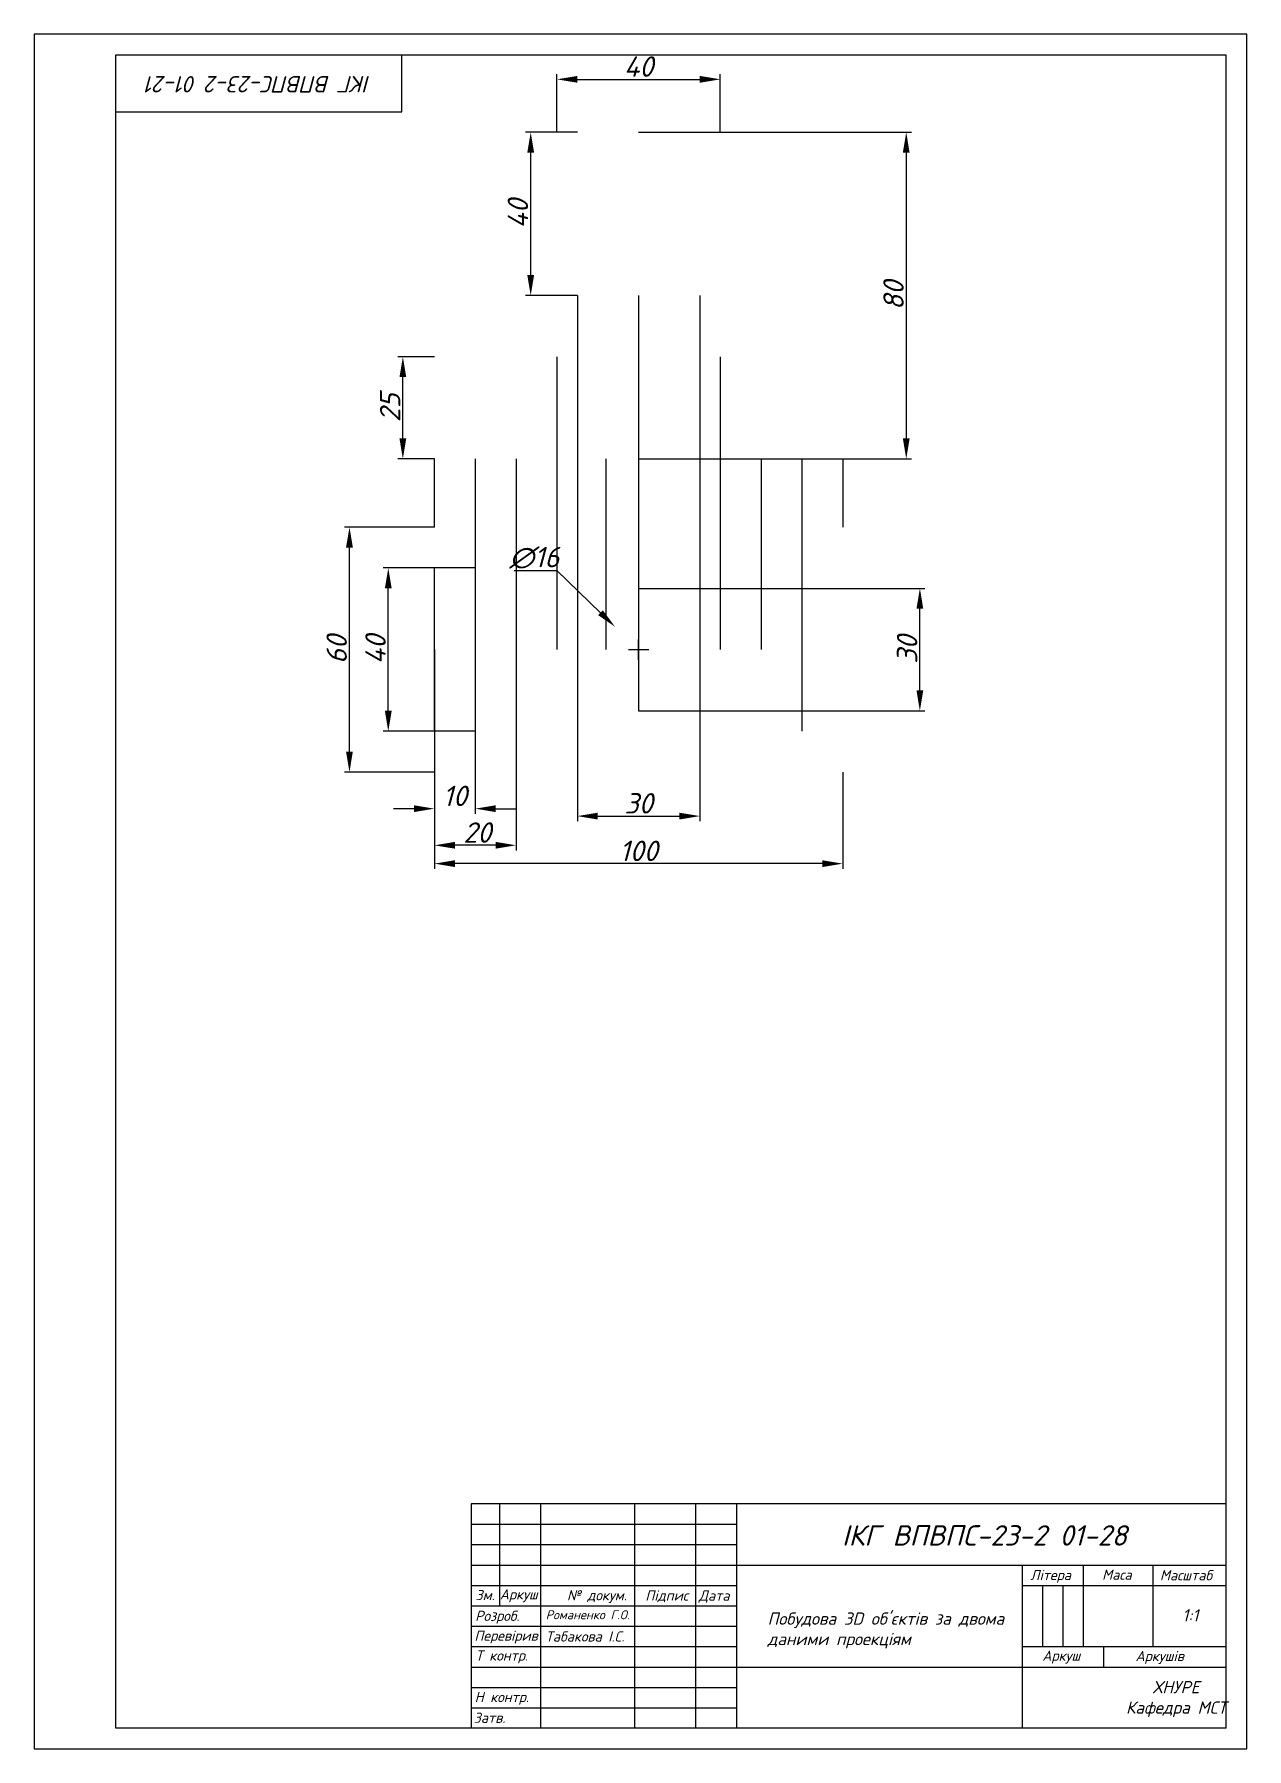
# Paper-space layout 'Layout2' of a CAD drawing. Header units: millimetres. Extents: x 0 to 297, y 0 to 420.
# The model-space entities are those that its viewports show. They can reach past a viewport. Long polylines and large blocks are cut down to what shows.
import ezdxf

# ---------------------------------------------------------------- set-up
doc = ezdxf.new("R2010")
doc.units = ezdxf.units.MM
doc.header["$MEASUREMENT"] = 0
for name, color, linetype in [('Допоміжні', 1, 'Continuous'), ('Розміри', 5, 'Continuous'), ('таблиця', 7, 'Continuous')]:
    doc.layers.add(name, color=color, linetype=linetype)
doc.layers.get('таблиця').off()
doc.styles.add('style2', font='isocpeui.ttf')
doc.dimstyles.new('UA Standart', dxfattribs={"dimtxt": 5, "dimasz": 5, "dimexe": 1.25, "dimexo": 0, "dimtad": 1, "dimtoh": 1, "dimdec": 0, "dimzin": 0, "dimdsep": 46, "dimtxsty": 'style2', "dimcen": 2.5, "dimadec": 0, "dimazin": 0, "dimtfac": 1, "dimtdec": 0, "dimtofl": 0, "dimtmove": 0, "dimatfit": 3, "dimfxl": 1, "dimtolj": 1, "dimtzin": 0, "dimarcsym": 0})

# ---------------------------------------------------------------- blocks, each defined once
blk = doc.blocks.new('*D10')
at = {"layer": 'Розміри', "color": 0, "lineweight": -2, "transparency": 16777216}
for p, q in [((148.05, 396.11), (214.87, 396.11)), ((213.62, 391.11), (213.62, 321.11)), ((148.05, 316.11), (214.87, 316.11))]:
    blk.add_line(p, q, dxfattribs=at)
at = {"layer": 'Розміри', "color": 0, "transparency": 16777216}
for points in [[(212.79, 391.11), (214.45, 391.11), (213.62, 396.11)], [(212.79, 321.11), (214.45, 321.11), (213.62, 316.11)]]:
    blk.add_solid(points, dxfattribs=at)
at = {"layer": 'Розміри', "color": 0, "transparency": 16777216, "insert": (210.5, 356.11), "char_height": 5, "attachment_point": 5, "rotation": 90, "style": 'style2'}
blk.add_mtext('\\A1;80', dxfattribs=at)
blk = doc.blocks.new('*D11')
at = {"layer": 'Розміри', "color": 0, "lineweight": -2, "transparency": 16777216}
for p, q in [((133.05, 396.11), (120.38, 396.11)), ((121.63, 361.11), (121.63, 391.11)), ((133.05, 356.11), (120.38, 356.11))]:
    blk.add_line(p, q, dxfattribs=at)
at = {"layer": 'Розміри', "color": 0, "transparency": 16777216}
for points in [[(120.79, 391.11), (122.46, 391.11), (121.63, 396.11)], [(120.79, 361.11), (122.46, 361.11), (121.63, 356.11)]]:
    blk.add_solid(points, dxfattribs=at)
at = {"layer": 'Розміри', "color": 0, "transparency": 16777216, "insert": (118.5, 376.11), "char_height": 5, "attachment_point": 5, "rotation": 90, "style": 'style2'}
blk.add_mtext('\\A1;40', dxfattribs=at)
blk = doc.blocks.new('*D12')
at = {"layer": 'Розміри', "color": 0, "lineweight": -2, "transparency": 16777216}
for p, q in [((128.05, 396.11), (128.05, 410.32)), ((133.05, 409.07), (163.05, 409.07)), ((168.05, 396.11), (168.05, 410.32))]:
    blk.add_line(p, q, dxfattribs=at)
at = {"layer": 'Розміри', "color": 0, "transparency": 16777216}
for points in [[(133.05, 409.91), (133.05, 408.24), (128.05, 409.07)], [(163.05, 409.91), (163.05, 408.24), (168.05, 409.07)]]:
    blk.add_solid(points, dxfattribs=at)
at = {"layer": 'Розміри', "color": 0, "transparency": 16777216, "insert": (148.05, 412.2), "char_height": 5, "attachment_point": 5, "style": 'style2'}
blk.add_mtext('\\A1;40', dxfattribs=at)
blk = doc.blocks.new('*D13')
at = {"layer": 'Розміри', "color": 0, "lineweight": -2, "transparency": 16777216}
for p, q in [((133.05, 269.37), (133.05, 227.33)), ((163.05, 269.37), (163.05, 227.33)), ((138.05, 228.58), (158.05, 228.58))]:
    blk.add_line(p, q, dxfattribs=at)
at = {"layer": 'Розміри', "color": 0, "transparency": 16777216}
for points in [[(138.05, 229.41), (138.05, 227.75), (133.05, 228.58)], [(158.05, 229.41), (158.05, 227.75), (163.05, 228.58)]]:
    blk.add_solid(points, dxfattribs=at)
at = {"layer": 'Розміри', "color": 0, "transparency": 16777216, "insert": (148.05, 231.71), "char_height": 5, "attachment_point": 5, "style": 'style2'}
blk.add_mtext('\\A1;30', dxfattribs=at)
blk = doc.blocks.new('*D14')
at = {"layer": 'Розміри', "color": 0, "lineweight": -2, "transparency": 16777216}
for p, q in [((98.05, 341.11), (89.06, 341.11)), ((90.31, 321.11), (90.31, 336.11)), ((98.05, 316.11), (89.06, 316.11))]:
    blk.add_line(p, q, dxfattribs=at)
at = {"layer": 'Розміри', "color": 0, "transparency": 16777216}
for points in [[(89.48, 336.11), (91.14, 336.11), (90.31, 341.11)], [(89.48, 321.11), (91.14, 321.11), (90.31, 316.11)]]:
    blk.add_solid(points, dxfattribs=at)
at = {"layer": 'Розміри', "color": 0, "transparency": 16777216, "insert": (87.19, 328.61), "char_height": 5, "attachment_point": 5, "rotation": 90, "style": 'style2'}
blk.add_mtext('\\A1;25', dxfattribs=at)
blk = doc.blocks.new('*D15')
at = {"layer": 'Розміри', "color": 0, "lineweight": -2, "transparency": 16777216}
for p, q in [((108.05, 289.37), (85.49, 289.37)), ((86.74, 254.37), (86.74, 284.37)), ((108.05, 249.37), (85.49, 249.37))]:
    blk.add_line(p, q, dxfattribs=at)
at = {"layer": 'Розміри', "color": 0, "transparency": 16777216}
for points in [[(85.9, 284.37), (87.57, 284.37), (86.74, 289.37)], [(85.9, 254.37), (87.57, 254.37), (86.74, 249.37)]]:
    blk.add_solid(points, dxfattribs=at)
at = {"layer": 'Розміри', "color": 0, "transparency": 16777216, "insert": (83.61, 269.37), "char_height": 5, "attachment_point": 5, "rotation": 90, "style": 'style2'}
blk.add_mtext('\\A1;40', dxfattribs=at)
blk = doc.blocks.new('*D16')
at = {"layer": 'Розміри', "color": 0, "lineweight": -2, "transparency": 16777216}
for p, q in [((98.05, 299.37), (75.98, 299.37)), ((77.23, 244.37), (77.23, 294.37)), ((98.05, 239.37), (75.98, 239.37))]:
    blk.add_line(p, q, dxfattribs=at)
at = {"layer": 'Розміри', "color": 0, "transparency": 16777216}
for points in [[(76.39, 294.37), (78.06, 294.37), (77.23, 299.37)], [(76.39, 244.37), (78.06, 244.37), (77.23, 239.37)]]:
    blk.add_solid(points, dxfattribs=at)
at = {"layer": 'Розміри', "color": 0, "transparency": 16777216, "insert": (74.1, 269.37), "char_height": 5, "attachment_point": 5, "rotation": 90, "style": 'style2'}
blk.add_mtext('\\A1;60', dxfattribs=at)
blk = doc.blocks.new('*D17')
at = {"layer": 'Розміри', "color": 0, "lineweight": -2, "transparency": 16777216}
for p, q in [((148.05, 284.37), (218.21, 284.37)), ((216.96, 259.37), (216.96, 279.37)), ((148.05, 254.37), (218.21, 254.37))]:
    blk.add_line(p, q, dxfattribs=at)
at = {"layer": 'Розміри', "color": 0, "transparency": 16777216}
for points in [[(216.13, 279.37), (217.79, 279.37), (216.96, 284.37)], [(216.13, 259.37), (217.79, 259.37), (216.96, 254.37)]]:
    blk.add_solid(points, dxfattribs=at)
at = {"layer": 'Розміри', "color": 0, "transparency": 16777216, "insert": (213.83, 269.37), "char_height": 5, "attachment_point": 5, "rotation": 90, "style": 'style2'}
blk.add_mtext('\\A1;30', dxfattribs=at)
blk = doc.blocks.new('*D18')
at = {"layer": 'Розміри', "color": 0, "lineweight": -2, "transparency": 16777216}
for p, q in [((98.05, 249.37), (98.05, 229.15)), ((108.05, 249.37), (108.05, 229.15)), ((93.05, 230.4), (88.05, 230.4)), ((113.05, 230.4), (118.05, 230.4))]:
    blk.add_line(p, q, dxfattribs=at)
at = {"layer": 'Розміри', "color": 0, "transparency": 16777216}
for points in [[(93.05, 231.23), (93.05, 229.57), (98.05, 230.4)], [(113.05, 231.23), (113.05, 229.57), (108.05, 230.4)]]:
    blk.add_solid(points, dxfattribs=at)
at = {"layer": 'Розміри', "color": 0, "transparency": 16777216, "insert": (103.05, 233.52), "char_height": 5, "attachment_point": 5, "style": 'style2'}
blk.add_mtext('\\A1;10', dxfattribs=at)
blk = doc.blocks.new('*D19')
at = {"layer": 'Розміри', "color": 0, "lineweight": -2, "transparency": 16777216}
for p, q in [((98.05, 269.37), (98.05, 220.18)), ((118.05, 269.37), (118.05, 220.18)), ((113.05, 221.43), (103.05, 221.43))]:
    blk.add_line(p, q, dxfattribs=at)
at = {"layer": 'Розміри', "color": 0, "transparency": 16777216}
for points in [[(103.05, 222.26), (103.05, 220.6), (98.05, 221.43)], [(113.05, 222.26), (113.05, 220.6), (118.05, 221.43)]]:
    blk.add_solid(points, dxfattribs=at)
at = {"layer": 'Розміри', "color": 0, "transparency": 16777216, "insert": (108.54, 224.55), "char_height": 5, "attachment_point": 5, "style": 'style2'}
blk.add_mtext('\\A1;20', dxfattribs=at)
blk = doc.blocks.new('*D20')
at = {"layer": 'Розміри', "color": 0, "lineweight": -2, "transparency": 16777216}
for p, q in [((98.05, 239.37), (98.05, 215.68)), ((198.05, 239.37), (198.05, 215.68)), ((193.05, 216.93), (103.05, 216.93))]:
    blk.add_line(p, q, dxfattribs=at)
at = {"layer": 'Розміри', "color": 0, "transparency": 16777216}
for points in [[(103.05, 217.76), (103.05, 216.1), (98.05, 216.93)], [(193.05, 217.76), (193.05, 216.1), (198.05, 216.93)]]:
    blk.add_solid(points, dxfattribs=at)
at = {"layer": 'Розміри', "color": 0, "transparency": 16777216, "insert": (148.05, 220.06), "char_height": 5, "attachment_point": 5, "style": 'style2'}
blk.add_mtext('\\A1;100', dxfattribs=at)
blk = doc.blocks.new('*D21')
at = {"layer": 'Розміри', "color": 0, "lineweight": -2, "transparency": 16777216}
for p, q in [((117.59, 288.74), (128.05, 288.74)), ((128.05, 288.74), (138.71, 278.41)), ((145.55, 269.37), (150.55, 269.37)), ((148.05, 266.87), (148.05, 271.87))]:
    blk.add_line(p, q, dxfattribs=at)
at = {"layer": 'Розміри', "color": 0, "transparency": 16777216}
blk.add_solid([(139.29, 279.01), (138.13, 277.82), (142.31, 274.94)], dxfattribs=at)
at = {"layer": 'Розміри', "color": 0, "transparency": 16777216, "insert": (122.51, 291.87), "char_height": 5, "attachment_point": 5, "style": 'style2'}
blk.add_mtext('\\A1;∅16', dxfattribs=at)

msp = doc.modelspace()

# ---------------------------------------------------------------- linework, layer by layer
for p, q in [((20, 5), (20, 415)), ((20, 415), (292, 415)), ((90, 401), (90, 415)), ((292, 5), (292, 415)), ((20, 401), (90, 401)), ((292, 60), (107, 60)), ((107, 60), (107, 5)), ((114, 60), (114, 35)), ((124, 60), (124, 5)), ((147, 60), (147, 5)), ((162, 60), (162, 5)), ((172, 60), (172, 5)), ((107, 55), (172, 55)), ((107, 50), (172, 50)), ((107, 45), (292, 45)), ((242, 45), (242, 5)), ((257, 40), (257, 45)), ((274, 45), (274, 25)), ((107, 40), (172, 40)), ((242, 40), (292, 40)), ((247, 40), (247, 25)), ((252, 40), (252, 25)), ((257, 25), (257, 40)), ((107, 35), (172, 35)), ((107, 30), (172, 30)), ((107, 25), (172, 25)), ((242, 25), (292, 25)), ((262, 20), (262, 25)), ((107, 20), (292, 20)), ((107, 15), (172, 15)), ((107, 10), (172, 10)), ((292, 5), (20, 5))]:
    msp.add_line(p, q)
msp.add_lwpolyline([(0, 0), (297, 0), (297, 420), (0, 420)], close=True)

# ---------------------------------------------------------------- texts
at = {"lineweight": -3, "insert": (82.4, 405.76), "char_height": 4, "attachment_point": 1, "rotation": 180, "style": 'style2'}
msp.add_mtext('{\\fISOCPEUR|b0|i1|c204|p34;ІКГ ВПВПС-23-2 01-21}', dxfattribs=at)
at = {"attachment_point": 1, "style": 'style2'}
for s, insert, char_height in [('{\\fISOCPEUR|b0|i1|c204|p34;ІКГ ВПВПС-23-2 01-28}', (197.87, 54.75), 5), ('{\\fISOCPEUR|b0|i1|c204|p34;Літера}', (243.98, 43.82), 2.5), ('{\\fISOCPEUR|b0|i1|c204|p34;Маса}', (261.58, 43.88), 2.5), ('{\\fISOCPEUR|b0|i1|c204|p34;Масштаб}', (275.74, 43.75), 2.5), ('{\\fISOCPEUR|b0|i1|c204|p34;Зм.}', (108.08, 38.89), 2.5), ('{\\fISOCPEUR|b0|i1|c204|p34;Аркуш}', (114.02, 39.06), 2.5), ('\\pxi-3,l4,t4;{\\fISOCPEUR|b0|i1|c204|p34;№ докум.}', (127.99, 38.85), 2.5), ('{\\fISOCPEUR|b0|i1|c204|p34;Підпис}', (149.68, 38.78), 2.5), ('{\\fISOCPEUR|b0|i1|c204|p34;Дата}', (162.78, 38.77), 2.5), ('{\\fISOCPEUR|b0|i1|c204|p34;Розроб.}', (108, 33.8), 2.5), ('{\\fISOCPEUR|b0|i1|c204|p34;Романенко Г.О.}', (125.29, 33.91), 2.2), ('{\\fISOCPEUR|b0|i1|c204|p34;Перевірив}', (107.81, 28.93), 2.5), ('{\\fISOCPEUR|b0|i1|c204|p34;Табакова І.С.}', (125.25, 28.75), 2.5), ('{\\fISOCPEUR|b0|i1|c204|p34;Т контр.}', (108.09, 24.08), 2.5), ('{\\fISOCPEUR|b0|i1|c204|p34;Аркуш}', (246.92, 24.03), 2.5), ('{\\fISOCPEUR|b0|i1|c204|p34;Аркушів}', (269.75, 23.95), 2.5), ('{\\fISOCPEUR|b0|i1|c204|p34;Н контр.}', (107.88, 13.91), 2.5), ('\\pxqc;{\\fISOCPEUR|b0|i1|c204|p34;ХНУРЕ\\PКафедра МСТ}', (267.42, 16.58), 3)]:
    msp.add_mtext(s, dxfattribs=dict(at, insert=insert, char_height=char_height))
for s, insert, char_height, width in [("\\pxql;{\\fISOCPEUR|b0|i1|c204|p34;Побудова 3D об'єктів за двома даними проекціям}", (179.63, 33.37), 3, 58.1534), ('1:1', (281.21, 34.19), 3, 0.1499), ('{\\fISOCPEUR|b0|i1|c204|p34;Затв.}', (107.63, 8.83), 2.5, 20.3295)]:
    msp.add_mtext(s, dxfattribs=dict(at, insert=insert, char_height=char_height, width=width))

psp = doc.layouts.new('Layout2')

# ---------------------------------------------------------------- linework, layer by layer
at = {"layer": 'Допоміжні'}
for p, q in [((133.05, 356.11), (133.05, 269.37)), ((148.05, 356.11), (148.05, 254.37)), ((163.05, 356.11), (163.05, 269.37)), ((128.05, 341.11), (128.05, 269.37)), ((168.05, 341.11), (168.05, 269.37)), ((98.05, 299.37), (98.05, 316.11)), ((108.05, 316.11), (108.05, 249.37)), ((118.05, 316.11), (118.05, 269.37)), ((140.05, 316.11), (140.05, 269.37)), ((178.05, 316.11), (178.05, 269.37)), ((188.05, 316.11), (188.05, 249.37)), ((198.05, 316.11), (198.05, 299.37)), ((98.05, 249.37), (98.05, 289.37))]:
    psp.add_line(p, q, dxfattribs=at)

# ---------------------------------------------------------------- dimensions: what is measured, and where the dimension line sits
at = {"layer": 'Розміри'}
for base, p1, p2, picture, middle in [((168.05, 409.07), (128.05, 396.11), (168.05, 396.11), '*D12', (148.05, 412.2)), ((98.05, 216.93), (198.05, 239.37), (98.05, 239.37), '*D20', (148.05, 220.06))]:
    dim = psp.add_linear_dim(base=base, p1=p1, p2=p2, dimstyle='UA Standart', override={"dimlfac": -1}, dxfattribs=at)
    dim.commit()
    dim.dimension.update_dxf_attribs({"geometry": picture, "text_midpoint": middle})
for base, p1, p2, picture, middle in [((121.63, 396.11), (133.05, 356.11), (133.05, 396.11), '*D11', (118.5, 376.11)), ((213.62, 316.11), (148.05, 396.11), (148.05, 316.11), '*D10', (210.5, 356.11)), ((90.31, 341.11), (98.05, 316.11), (98.05, 341.11), '*D14', (87.19, 328.61)), ((77.23, 299.37), (98.05, 239.37), (98.05, 299.37), '*D16', (74.1, 269.37))]:
    dim = psp.add_linear_dim(base=base, p1=p1, p2=p2, angle=90, dimstyle='UA Standart', override={"dimlfac": -1}, dxfattribs=at)
    dim.commit()
    dim.dimension.update_dxf_attribs({"geometry": picture, "text_midpoint": middle})
dim = psp.add_diameter_dim_2p(p1=(153.8, 263.8), p2=(142.31, 274.94), dimstyle='UA Standart', override={"dimlfac": -1}, dxfattribs=at)
dim.commit()
dim.dimension.update_dxf_attribs({"geometry": '*D21', "text_midpoint": (122.51, 288.74), "dimtype": 163})
for base, p1, p2, picture, middle in [((86.74, 289.37), (108.05, 249.37), (108.05, 289.37), '*D15', (83.61, 269.37)), ((216.96, 284.37), (148.05, 254.37), (148.05, 284.37), '*D17', (213.83, 269.37))]:
    dim = psp.add_linear_dim(base=base, p1=p1, p2=p2, angle=90, dimstyle='UA Standart', dxfattribs=at)
    dim.commit()
    dim.dimension.update_dxf_attribs({"geometry": picture, "text_midpoint": middle})
dim = psp.add_linear_dim(base=(98.05, 221.43), p1=(118.05, 269.37), p2=(98.05, 269.37), dimstyle='UA Standart', dxfattribs=at)
dim.commit()
dim.dimension.update_dxf_attribs({"geometry": '*D19', "text_midpoint": (108.54, 221.43), "dimtype": 160})
for base, p1, p2, picture, middle in [((163.05, 228.58), (133.05, 269.37), (163.05, 269.37), '*D13', (148.05, 231.71)), ((98.05, 230.4), (108.05, 249.37), (98.05, 249.37), '*D18', (103.05, 233.52))]:
    dim = psp.add_linear_dim(base=base, p1=p1, p2=p2, dimstyle='UA Standart', dxfattribs=at)
    dim.commit()
    dim.dimension.update_dxf_attribs({"geometry": picture, "text_midpoint": middle})

# ---------------------------------------------------------------- viewports
at = {"layer": 'таблиця'}
psp.add_viewport(center=(148.52, 210.11), size=(297, 420), view_center_point=(148.5, 210), view_height=420, dxfattribs=at)

doc.saveas('drawing.dxf')
